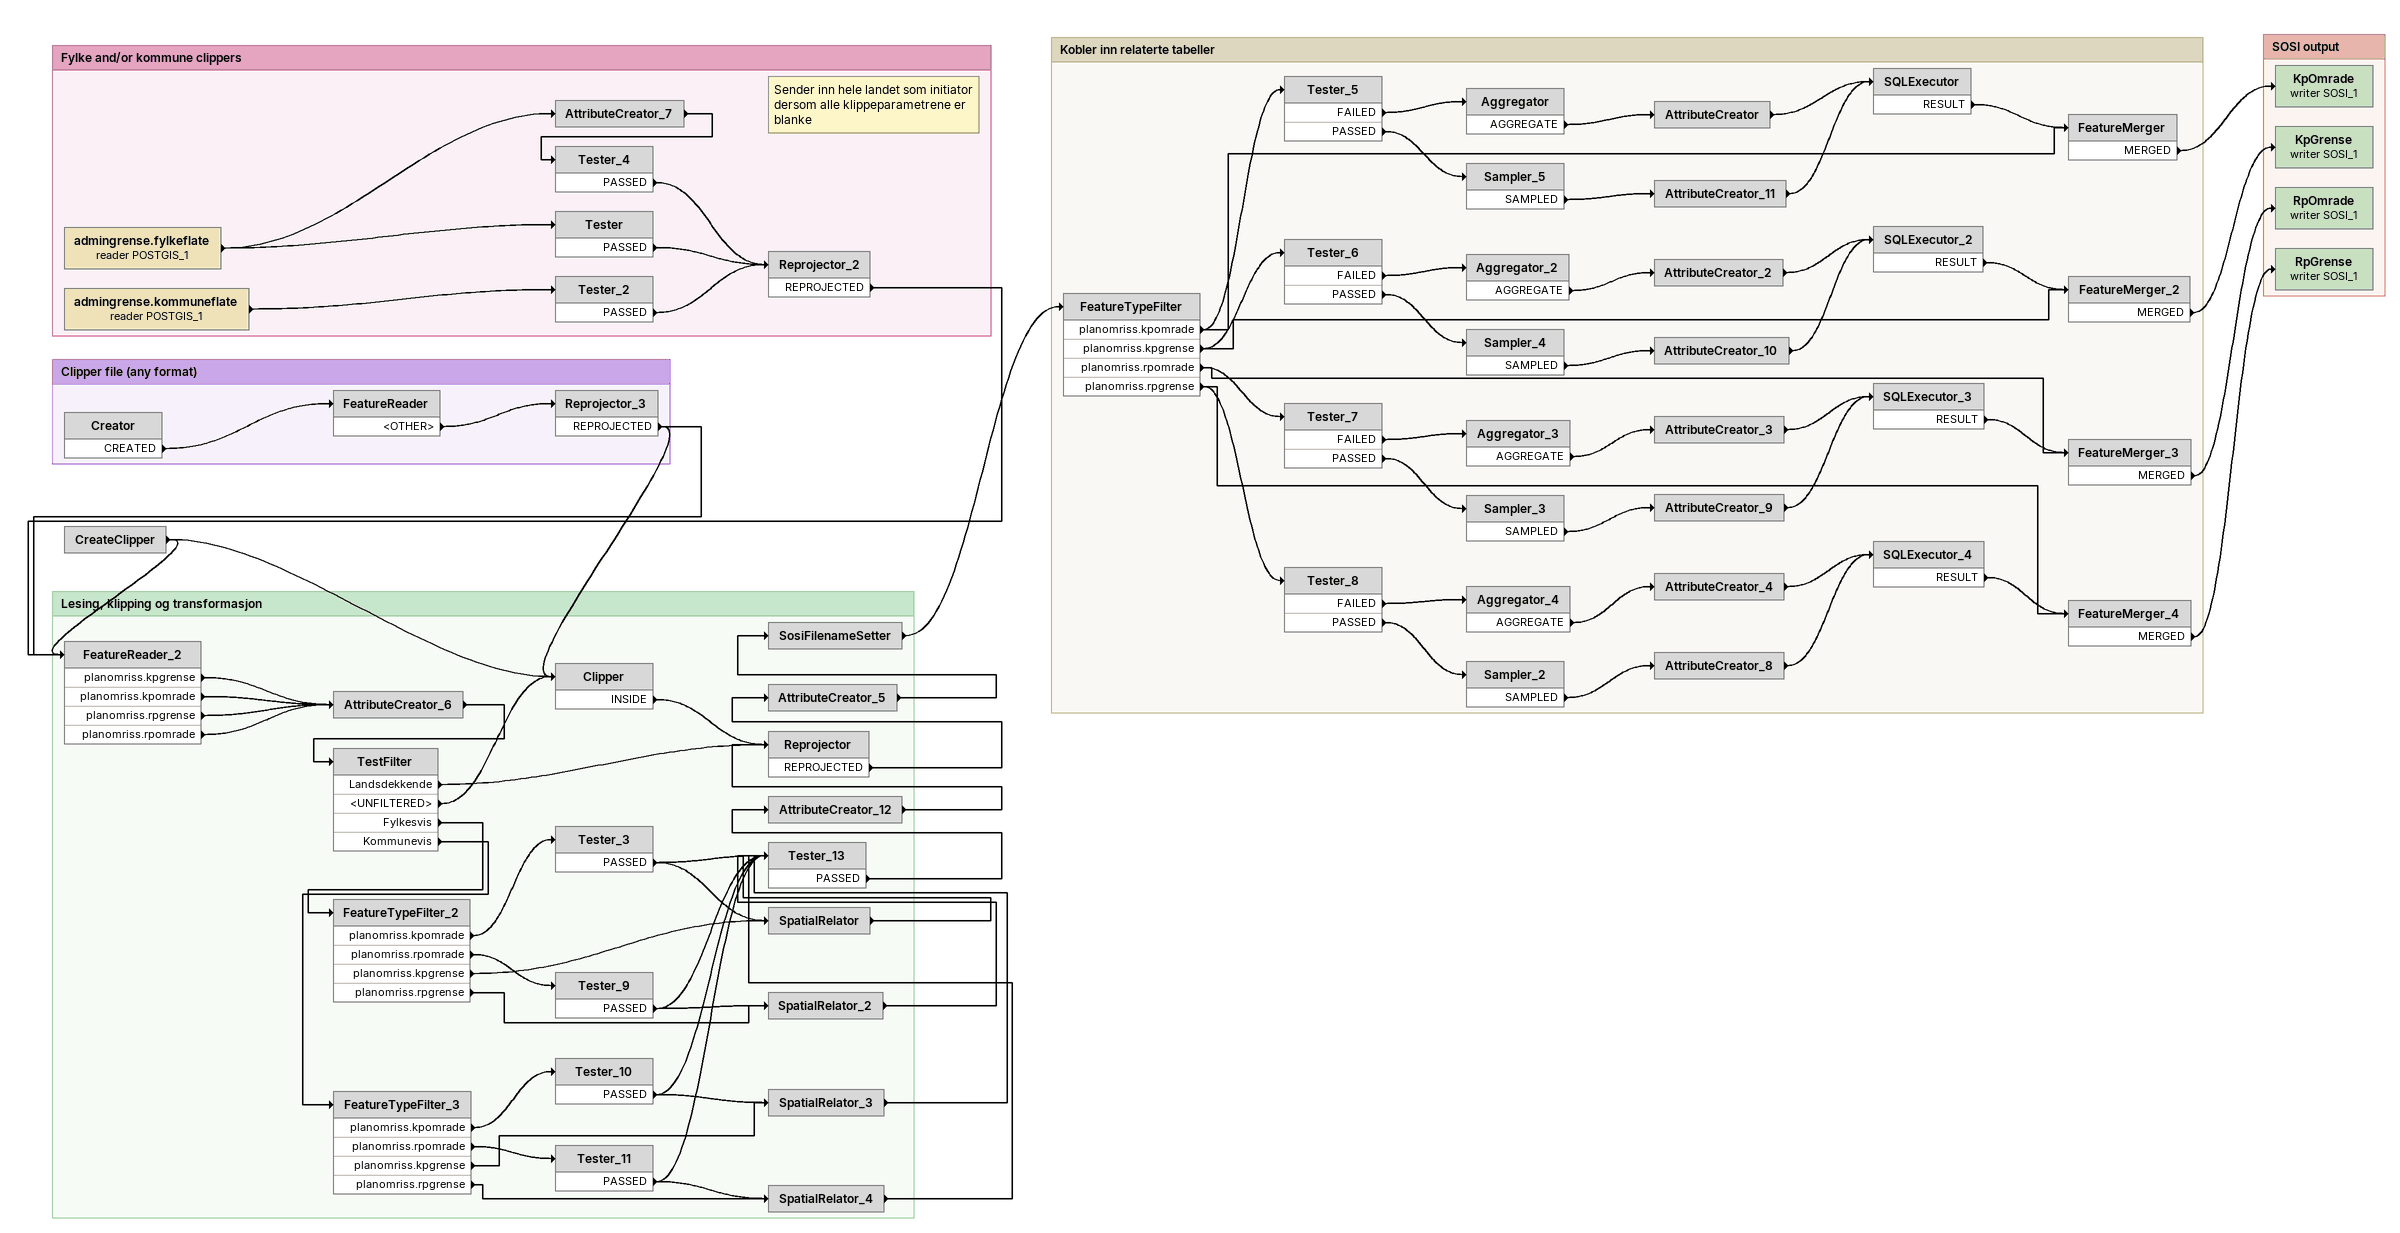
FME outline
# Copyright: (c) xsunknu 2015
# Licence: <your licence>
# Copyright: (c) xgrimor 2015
CreateClipper
    -> Clipper
    -> FeatureReader_2

Bookmark: Fylke and/or kommune clippers
admingrense.fylkeflate (reader POSTGIS_1)
    -> Tester
    -> AttributeCreator_7
AttributeCreator_7
    -> Tester_4
Note: Sender inn hele landet som initiator / dersom alle klippeparametrene er / blanke
Tester_4
    PASSED -> Reprojector_2
Tester
    PASSED -> Reprojector_2
admingrense.kommuneflate (reader POSTGIS_1)
    -> Tester_2
Tester_2
    PASSED -> Reprojector_2
Reprojector_2
    REPROJECTED -> FeatureReader_2

Bookmark: Clipper file (any format)
Creator
    CREATED -> FeatureReader
FeatureReader
    <OTHER> -> Reprojector_3
Reprojector_3
    REPROJECTED -> FeatureReader_2
    REPROJECTED -> Clipper

Bookmark: Lesing, klipping og transformasjon
FeatureReader_2
    planomriss.kpgrense -> AttributeCreator_6
    planomriss.kpomrade -> AttributeCreator_6
    planomriss.rpgrense -> AttributeCreator_6
    planomriss.rpomrade -> AttributeCreator_6
AttributeCreator_6
    -> TestFilter
TestFilter
    Landsdekkende -> Reprojector
    <UNFILTERED> -> Clipper
    Fylkesvis -> FeatureTypeFilter_2
    Kommunevis -> FeatureTypeFilter_3
Clipper
    INSIDE -> Reprojector
FeatureTypeFilter_2
    planomriss.kpomrade -> Tester_3
    planomriss.rpomrade -> Tester_9
    planomriss.kpgrense -> SpatialRelator
    planomriss.rpgrense -> SpatialRelator_2
Tester_3
    PASSED -> SpatialRelator
    PASSED -> Tester_13
SpatialRelator
    -> Tester_13
Tester_9
    PASSED -> SpatialRelator_2
    PASSED -> Tester_13
SpatialRelator_2
    -> Tester_13
FeatureTypeFilter_3
    planomriss.kpomrade -> Tester_10
    planomriss.rpomrade -> Tester_11
    planomriss.kpgrense -> SpatialRelator_3
    planomriss.rpgrense -> SpatialRelator_4
Tester_10
    PASSED -> SpatialRelator_3
    PASSED -> Tester_13
SpatialRelator_3
    -> Tester_13
Tester_11
    PASSED -> SpatialRelator_4
    PASSED -> Tester_13
SpatialRelator_4
    -> Tester_13
Tester_13
    PASSED -> AttributeCreator_12
AttributeCreator_12
    -> Reprojector
Reprojector
    REPROJECTED -> AttributeCreator_5
AttributeCreator_5
    -> SosiFilenameSetter
SosiFilenameSetter
    -> FeatureTypeFilter

Bookmark: Kobler inn relaterte tabeller
FeatureTypeFilter
    planomriss.kpomrade -> FeatureMerger
    planomriss.kpgrense -> FeatureMerger_2
    planomriss.rpomrade -> FeatureMerger_3
    planomriss.rpgrense -> FeatureMerger_4
    planomriss.kpomrade -> Tester_5
    planomriss.kpgrense -> Tester_6
    planomriss.rpomrade -> Tester_7
    planomriss.rpgrense -> Tester_8
Tester_5
    FAILED -> Aggregator
    PASSED -> Sampler_5
Aggregator
    AGGREGATE -> AttributeCreator
AttributeCreator
    -> SQLExecutor
Sampler_5
    SAMPLED -> AttributeCreator_11
AttributeCreator_11
    -> SQLExecutor
SQLExecutor
    RESULT -> FeatureMerger
FeatureMerger
    MERGED -> KpOmrade (writer SOSI_1)
Tester_6
    FAILED -> Aggregator_2
    PASSED -> Sampler_4
Aggregator_2
    AGGREGATE -> AttributeCreator_2
AttributeCreator_2
    -> SQLExecutor_2
Sampler_4
    SAMPLED -> AttributeCreator_10
AttributeCreator_10
    -> SQLExecutor_2
SQLExecutor_2
    RESULT -> FeatureMerger_2
FeatureMerger_2
    MERGED -> KpGrense (writer SOSI_1)
Tester_7
    FAILED -> Aggregator_3
    PASSED -> Sampler_3
Aggregator_3
    AGGREGATE -> AttributeCreator_3
AttributeCreator_3
    -> SQLExecutor_3
Sampler_3
    SAMPLED -> AttributeCreator_9
AttributeCreator_9
    -> SQLExecutor_3
SQLExecutor_3
    RESULT -> FeatureMerger_3
FeatureMerger_3
    MERGED -> RpOmrade (writer SOSI_1)
Tester_8
    FAILED -> Aggregator_4
    PASSED -> Sampler_2
Aggregator_4
    AGGREGATE -> AttributeCreator_4
AttributeCreator_4
    -> SQLExecutor_4
Sampler_2
    SAMPLED -> AttributeCreator_8
AttributeCreator_8
    -> SQLExecutor_4
SQLExecutor_4
    RESULT -> FeatureMerger_4
FeatureMerger_4
    MERGED -> RpGrense (writer SOSI_1)

Bookmark: SOSI output
KpOmrade (writer SOSI_1)
KpGrense (writer SOSI_1)
RpOmrade (writer SOSI_1)
RpGrense (writer SOSI_1)
